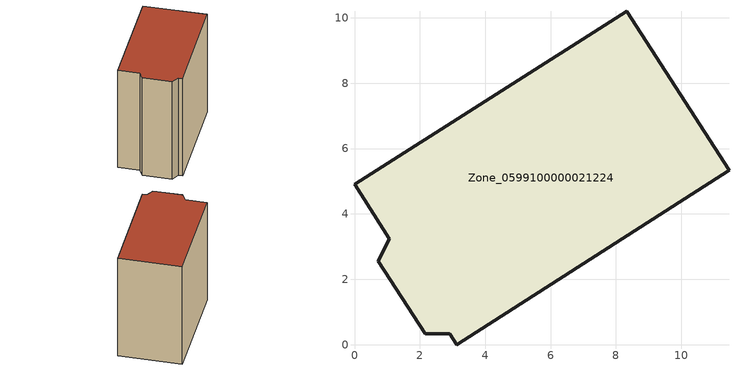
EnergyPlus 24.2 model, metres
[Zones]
Zone_0599100000021224
 floor ground (C_G): 8.34,10.2 11.46,5.33 3.14,0 2.92,0.33 2.16,0.33 0.73,2.56 1.06,3.25 0,4.9 z0
 wall outside (C_F): 1.06,3.25 0.73,2.56 2.16,0.33 2.92,0.33 3.14,0 11.46,5.33 8.34,10.2 0,4.9 1.06,3.25 z0:10.4
 roof outside (C_R): 8.34,10.2 0,4.9 1.06,3.25 0.73,2.56 2.16,0.33 2.92,0.33 3.14,0 11.46,5.33 z10.4
[BUILDING]
Pand.0599100000021224: North Axis=0; Terrain=City; Loads Convergence Tolerance Value=0.04; Temperature Convergence Tolerance Value=0.4; Solar Distribution=FullExterior; Maximum Number of Warmup Days=25; Minimum Number of Warmup Days=1
[Site:Location]
Rotterdam.The.Hague.AP_ZH_NLD Design_Conditions: Latitude=51.96; Longitude=4.45; Time Zone=1; Elevation=-4.5
[SITE:GROUNDTEMPERATURE:BUILDINGSURFACE]
18, 18, 18, 18, 18, 18, 18, 18, 18, 18, 18, 18
[MATERIAL] Thermal Absorptance=0.9; Solar Absorptance=0.7; Visible Absorptance=0.7
Name | Roughness | Thickness | Conductivity | Density | Specific Heat
G.TI.1946 | MediumSmooth | 0.15 | 1 | 540 | 1210
F.TI.1946 | Rough | 0.3 | 0.857143 | 1920 | 840
R.TI.1946 | MediumRough | 0.2 | 0.1 | 1500 | 1000
[CONSTRUCTION]
C_G: G.TI.1946
C_F: F.TI.1946
C_R: R.TI.1946
[ZONE]
Zone_0599100000021224: Type=1; Multiplier=1; Ceiling Height=Autocalculate; Volume=Autocalculate; Floor Area=autocalculate; Part of Total Floor Area=Yes
[ZONEINFILTRATION:DESIGNFLOWRATE]
Infil_Zone_0599100000021224: Zone or ZoneList or Space or SpaceList=Zone_0599100000021224; Schedule=AlwaysOn; Design Flow Rate Calculation Method=Flow/Area; Flow Rate per Floor Area=0.003; Constant Term Coefficient=1; Temperature Term Coefficient=0; Velocity Term Coefficient=0; Velocity Squared Term Coefficient=0
[HVACTEMPLATE:ZONE:IDEALLOADSAIRSYSTEM]
Zone_0599100000021224: Maximum Heating Supply Air Temperature=50; Minimum Cooling Supply Air Temperature=13; Maximum Heating Supply Air Humidity Ratio=0.0156; Minimum Cooling Supply Air Humidity Ratio=0.0077; Heating Limit=NoLimit; Cooling Limit=NoLimit; Dehumidification Control Type=ConstantSensibleHeatRatio; Cooling Sensible Heat Ratio=0.7; Dehumidification Setpoint=60; Humidification Control Type=None; Humidification Setpoint=30; Outdoor Air Method=None; Outdoor Air Flow Rate per Person=0.00944; Outdoor Air Flow Rate per Zone Floor Area=0; Outdoor Air Flow Rate per Zone=0; Demand Controlled Ventilation Type=None; Outdoor Air Economizer Type=NoEconomizer; Heat Recovery Type=None; Sensible Heat Recovery Effectiveness=0.7; Latent Heat Recovery Effectiveness=0.65
[ZONECONTROL:THERMOSTAT]
ThermostatControl_Zone_0599100000021224: Zone or ZoneList=Zone_0599100000021224; Control Type Schedule=DualSetpointControlType; Control 1=Thermostat_Zone_0599100000021224; Temperature Difference Between Cutout And Setpoint=0
[THERMOSTATSETPOINT:DUALSETPOINT]
Thermostat_Zone_0599100000021224: Heating Setpoint Temperature Schedule=HeatingSetpoint_Zone_0599100000021224; Cooling Setpoint Temperature Schedule=CoolingSetpoint_Zone_0599100000021224
[SCHEDULE:COMPACT]
HeatingSetpoint_Zone_0599100000021224: Through: 12/31, For: AllDays, Until: 24:00, 21
CoolingSetpoint_Zone_0599100000021224: Through: 12/31, For: AllDays, Until: 24:00, 24
DualSetpointControlType: Through: 12/31, For: AllDays, Until: 24:00, 4
AlwaysOn: Through: 12/31, For: AllDays, Until: 24:00, 1
